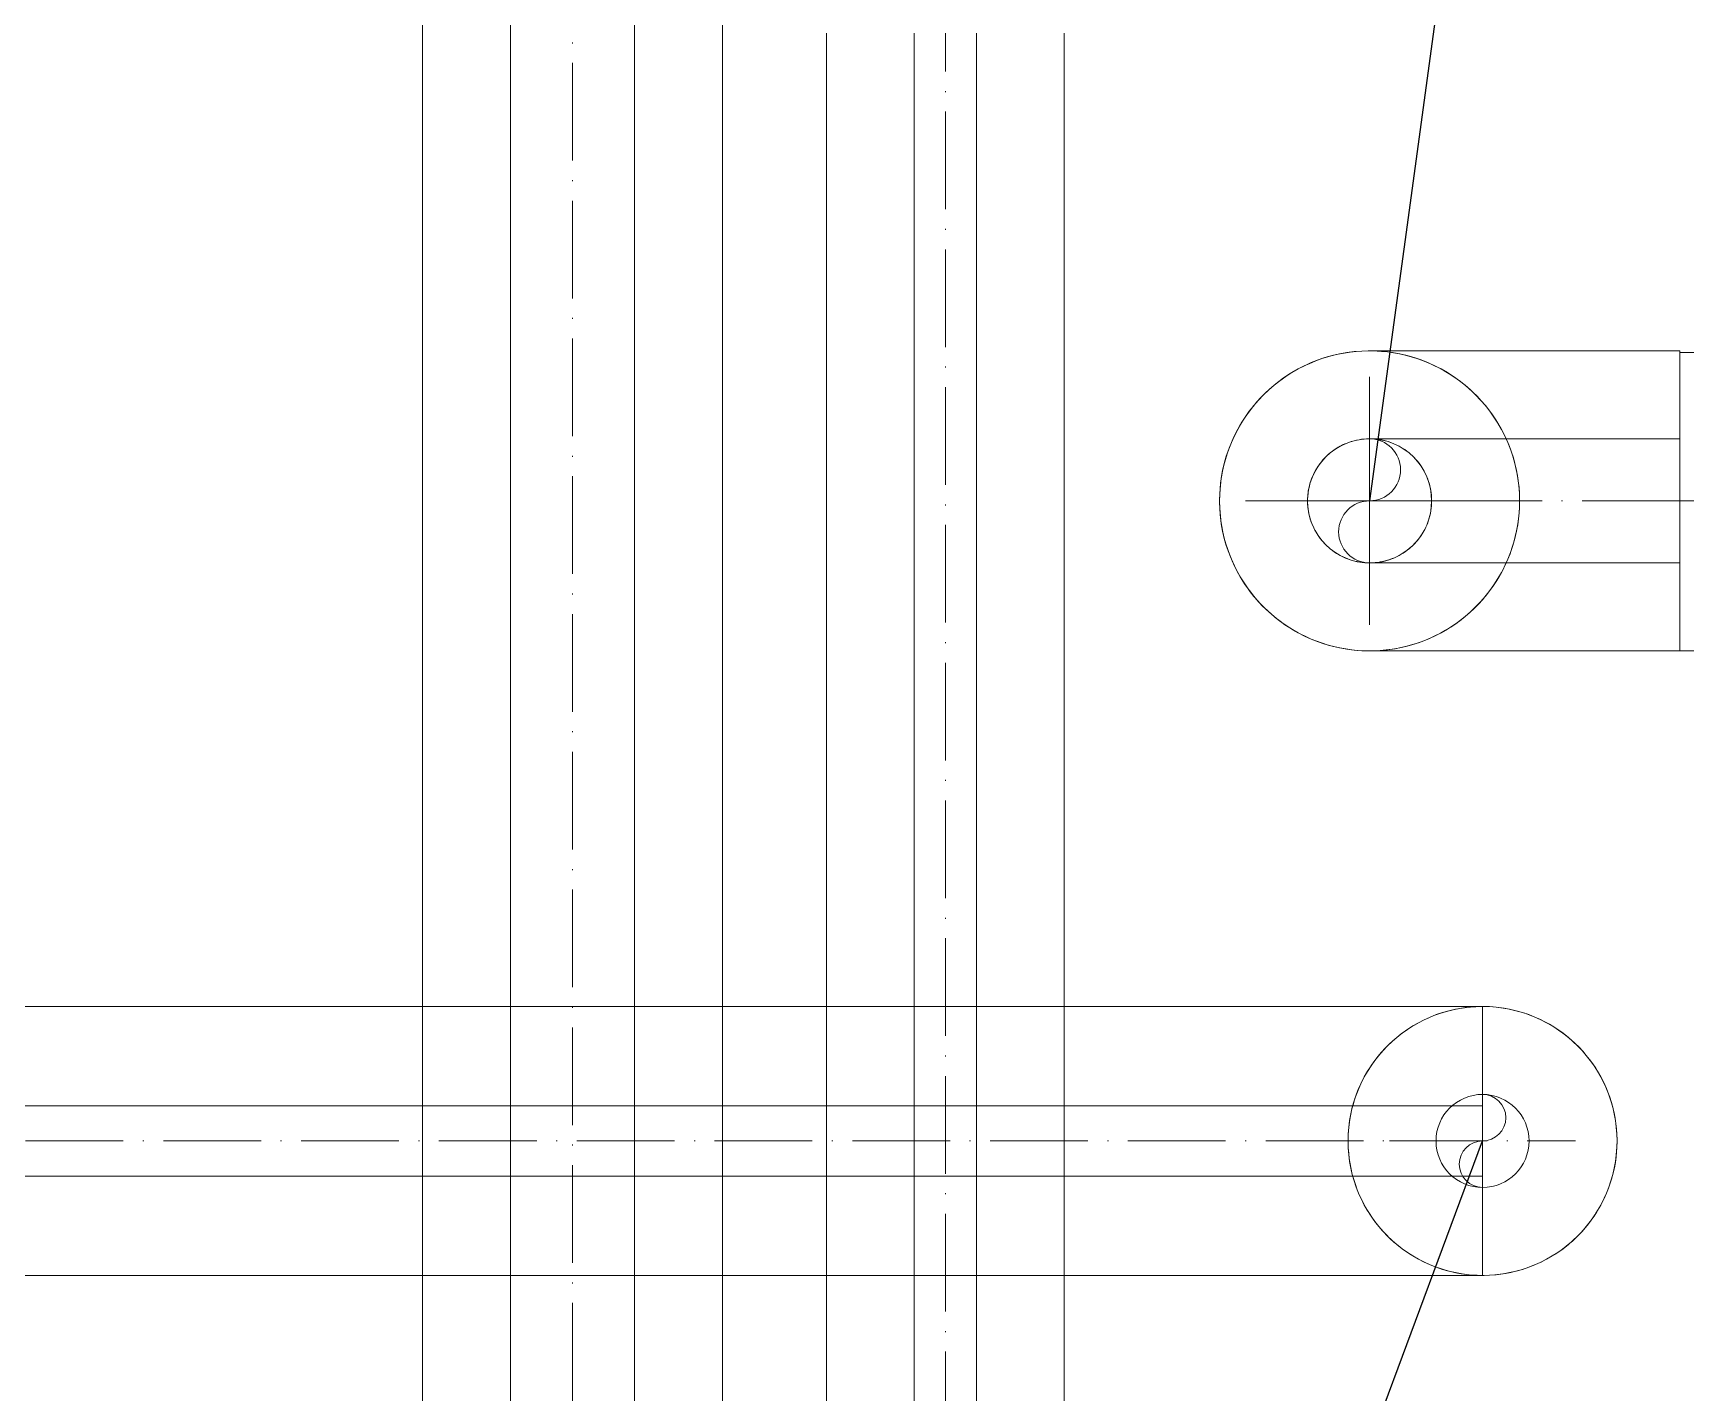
# Model space of a CAD drawing. Header units: millimetres. Extents: x -88595 to 880822, y -1054509 to -148035.
# Drawn here: x 540384.4 to 540553.6, y -242971 to -242831.8 of the extents above; entities that cross this region are included whole.
import ezdxf

# ---------------------------------------------------------------- set-up
doc = ezdxf.new("R2010")
doc.units = ezdxf.units.MM
for name, pattern in [('$0$ADSK_Осевая', [14, 10, -2, 0, -2]), ('$11$ADSK_Осевая', [14, 10, -2, 0, -2]), ('$7$ADSK_Осевая', [14, 10, -2, 0, -2]), ('$8$ADSK_Осевая', [14, 10, -2, 0, -2])]:
    doc.linetypes.add(name, pattern=pattern)
for name, color, linetype, lineweight in [('Изоляция', 7, 'Continuous', 18), ('Трубопровод', 7, 'Continuous', 18), ('Трубопроводы', 7, 'Continuous', 18)]:
    doc.layers.add(name, color=color, linetype=linetype, lineweight=lineweight)
doc.layers.add('П4', color=1, linetype='Continuous')

# ---------------------------------------------------------------- blocks, each defined once
blk = doc.blocks.new('$0$ADSK_МедьПайка_Отвод-гнутая труба - Отвод _гнутая труба_-3260024-В_Координация_3 этаж ОВ3')
at = {"layer": 'Трубопроводы', "color": 190, "true_color": 0x8000ff}
for p, q in [((4105.71, 16922.02), (4105.71, 16928.37)), ((4105.71, 16915.67), (4105.71, 16922.02))]:
    blk.add_line(p, q, dxfattribs=at)
at = {"layer": 'Трубопроводы', "color": 190, "true_color": 0x8000ff, "flags": 128}
for points in [[(4067.61, 16922.02), (4067.62, 16922.28), (4067.63, 16922.53), (4067.66, 16922.78), (4067.69, 16923.04), (4067.74, 16923.29), (4067.8, 16923.53), (4067.86, 16923.78), (4067.94, 16924.02), (4068.02, 16924.26), (4068.11, 16924.5), (4068.22, 16924.73), (4068.33, 16924.96), (4068.45, 16925.18), (4068.58, 16925.4), (4068.72, 16925.61), (4068.87, 16925.82), (4069.03, 16926.02), (4069.19, 16926.21), (4069.36, 16926.4), (4069.54, 16926.58), (4069.72, 16926.75), (4069.92, 16926.92), (4070.12, 16927.08), (4070.32, 16927.23), (4070.53, 16927.37), (4070.75, 16927.5), (4070.97, 16927.62), (4071.2, 16927.74), (4071.43, 16927.85), (4071.66, 16927.94), (4071.9, 16928.03), (4072.14, 16928.11), (4072.39, 16928.18), (4072.63, 16928.23), (4072.88, 16928.28), (4073.14, 16928.32), (4073.39, 16928.35), (4073.64, 16928.37), (4073.89, 16928.37), (4073.96, 16928.37)], [(4073.96, 16928.37), (4074.22, 16928.37), (4074.47, 16928.35), (4074.72, 16928.33), (4074.97, 16928.29), (4075.22, 16928.25), (4075.47, 16928.19), (4075.72, 16928.13), (4075.96, 16928.05), (4076.2, 16927.97), (4076.44, 16927.87), (4076.67, 16927.77), (4076.9, 16927.66), (4077.12, 16927.53), (4077.34, 16927.4), (4077.55, 16927.27), (4077.76, 16927.12), (4077.96, 16926.96), (4078.15, 16926.8), (4078.34, 16926.63), (4078.52, 16926.45), (4078.69, 16926.26), (4078.86, 16926.07), (4079.02, 16925.87), (4079.17, 16925.67), (4079.31, 16925.46), (4079.44, 16925.24), (4079.56, 16925.02), (4079.68, 16924.79), (4079.78, 16924.56), (4079.88, 16924.33), (4079.97, 16924.09), (4080.05, 16923.84), (4080.11, 16923.6), (4080.17, 16923.35), (4080.22, 16923.1), (4080.26, 16922.85), (4080.29, 16922.6), (4080.31, 16922.35), (4080.31, 16922.09), (4080.31, 16922.02)], [(4073.96, 16928.37), (4073.99, 16928.37), (4074.06, 16928.37), (4074.19, 16928.37), (4074.37, 16928.37), (4074.6, 16928.37), (4074.87, 16928.37), (4075.2, 16928.37), (4075.58, 16928.37), (4076, 16928.37), (4076.47, 16928.37), (4076.99, 16928.37), (4077.55, 16928.37), (4078.16, 16928.37), (4078.81, 16928.37), (4079.51, 16928.37), (4080.25, 16928.37), (4081.03, 16928.37), (4081.84, 16928.37), (4082.7, 16928.37), (4083.59, 16928.37), (4084.52, 16928.37), (4085.48, 16928.37), (4086.48, 16928.37), (4087.5, 16928.37), (4088.56, 16928.37), (4089.64, 16928.37), (4090.75, 16928.37), (4091.88, 16928.37), (4093.03, 16928.37), (4094.21, 16928.37), (4095.4, 16928.37), (4096.61, 16928.37), (4097.83, 16928.37), (4099.07, 16928.37), (4100.32, 16928.37), (4101.57, 16928.37), (4102.83, 16928.37), (4104.1, 16928.37), (4105.37, 16928.37), (4105.71, 16928.37)], [(4073.96, 16915.67), (4073.71, 16915.68), (4073.46, 16915.69), (4073.2, 16915.72), (4072.95, 16915.76), (4072.7, 16915.8), (4072.45, 16915.86), (4072.21, 16915.92), (4071.97, 16916), (4071.73, 16916.08), (4071.49, 16916.18), (4071.26, 16916.28), (4071.03, 16916.39), (4070.81, 16916.51), (4070.59, 16916.64), (4070.38, 16916.78), (4070.17, 16916.93), (4069.97, 16917.09), (4069.78, 16917.25), (4069.59, 16917.42), (4069.41, 16917.6), (4069.23, 16917.79), (4069.07, 16917.98), (4068.91, 16918.18), (4068.76, 16918.38), (4068.62, 16918.59), (4068.49, 16918.81), (4068.36, 16919.03), (4068.25, 16919.26), (4068.14, 16919.49), (4068.04, 16919.72), (4067.96, 16919.96), (4067.88, 16920.2), (4067.81, 16920.45), (4067.75, 16920.7), (4067.71, 16920.94), (4067.67, 16921.2), (4067.64, 16921.45), (4067.62, 16921.7), (4067.61, 16921.96), (4067.61, 16922.02)], [(4080.31, 16922.02), (4080.31, 16921.77), (4080.29, 16921.52), (4080.27, 16921.26), (4080.23, 16921.01), (4080.19, 16920.76), (4080.13, 16920.51), (4080.07, 16920.27), (4079.99, 16920.03), (4079.91, 16919.79), (4079.81, 16919.55), (4079.71, 16919.32), (4079.6, 16919.09), (4079.47, 16918.87), (4079.34, 16918.65), (4079.2, 16918.44), (4079.06, 16918.23), (4078.9, 16918.03), (4078.74, 16917.84), (4078.57, 16917.65), (4078.39, 16917.47), (4078.2, 16917.3), (4078.01, 16917.13), (4077.81, 16916.97), (4077.61, 16916.82), (4077.39, 16916.68), (4077.18, 16916.55), (4076.96, 16916.42), (4076.73, 16916.31), (4076.5, 16916.2), (4076.26, 16916.11), (4076.03, 16916.02), (4075.78, 16915.94), (4075.54, 16915.87), (4075.29, 16915.81), (4075.04, 16915.77), (4074.79, 16915.73), (4074.54, 16915.7), (4074.29, 16915.68), (4074.03, 16915.67), (4073.96, 16915.67)], [(4105.71, 16915.67), (4104.44, 16915.67), (4103.18, 16915.67), (4101.91, 16915.67), (4100.65, 16915.67), (4099.41, 16915.67), (4098.17, 16915.67), (4096.94, 16915.67), (4095.73, 16915.67), (4094.53, 16915.67), (4093.35, 16915.67), (4092.19, 16915.67), (4091.05, 16915.67), (4089.94, 16915.67), (4088.85, 16915.67), (4087.79, 16915.67), (4086.75, 16915.67), (4085.75, 16915.67), (4084.78, 16915.67), (4083.84, 16915.67), (4082.94, 16915.67), (4082.07, 16915.67), (4081.24, 16915.67), (4080.45, 16915.67), (4079.7, 16915.67), (4079, 16915.67), (4078.33, 16915.67), (4077.71, 16915.67), (4077.14, 16915.67), (4076.6, 16915.67), (4076.12, 16915.67), (4075.68, 16915.67), (4075.3, 16915.67), (4074.96, 16915.67), (4074.67, 16915.67), (4074.43, 16915.67), (4074.23, 16915.67), (4074.09, 16915.67), (4074, 16915.67), (4073.97, 16915.67)]]:
    blk.add_lwpolyline(points, dxfattribs=at)
at = {"layer": 'Трубопроводы', "color": 190, "true_color": 0x8000ff}
for start, end in [(0, 180), (180, 0)]:
    blk.add_arc((4073.96, 16922.02), 6.35, start, end, dxfattribs=at)

msp = doc.modelspace()

# ---------------------------------------------------------------- linework, layer by layer
at = {"layer": 'Изоляция', "color": 134, "true_color": 0x00a6a6}
for p, q in [((540424.27, -246524.95), (540424.27, -242797.67)), ((540433.27, -246524.95), (540433.27, -242797.67)), ((540445.97, -246524.95), (540445.97, -242797.67)), ((540454.97, -246524.95), (540454.97, -242797.67))]:
    msp.add_line(p, q, dxfattribs=at)
at = {"layer": 'Изоляция', "color": 190, "true_color": 0x8000ff}
for p, q in [((540465.61, -246501.73), (540465.6, -242831.8)), ((540474.6, -246501.73), (540474.6, -242831.8)), ((540480.95, -246501.73), (540480.95, -242831.8)), ((540489.95, -246501.73), (540489.95, -242831.8)), ((540850.63, -242864.32), (540552.94, -242864.49)), ((540552.94, -242864.32), (540552.94, -242895.02)), ((540850.63, -242895.02), (540552.94, -242895.02))]:
    msp.add_line(p, q, dxfattribs=at)
at = {"layer": 'Изоляция', "color": 190, "true_color": 0x8000ff, "flags": 128}
for points in [[(540505.84, -242879.67), (540505.85, -242879.06), (540505.89, -242878.44), (540505.95, -242877.83), (540506.04, -242877.22), (540506.15, -242876.62), (540506.28, -242876.02), (540506.44, -242875.43), (540506.62, -242874.84), (540506.83, -242874.26), (540507.05, -242873.69), (540507.3, -242873.13), (540507.58, -242872.58), (540507.87, -242872.04), (540508.19, -242871.52), (540508.52, -242871), (540508.88, -242870.5), (540509.26, -242870.02), (540509.65, -242869.55), (540510.07, -242869.09), (540510.5, -242868.66), (540510.95, -242868.24), (540511.41, -242867.84), (540511.89, -242867.46), (540512.39, -242867.09), (540512.9, -242866.75), (540513.42, -242866.43), (540513.96, -242866.13), (540514.5, -242865.85), (540515.06, -242865.6), (540515.63, -242865.36), (540516.21, -242865.15), (540516.79, -242864.96), (540517.38, -242864.8), (540517.98, -242864.66), (540518.58, -242864.54), (540519.19, -242864.45), (540519.8, -242864.38), (540520.41, -242864.34), (540521.03, -242864.32), (540521.19, -242864.32)], [(540521.19, -242864.32), (540521.22, -242864.32), (540521.29, -242864.32), (540521.42, -242864.32), (540521.6, -242864.32), (540521.83, -242864.32), (540522.1, -242864.32), (540522.43, -242864.32), (540522.8, -242864.32), (540523.23, -242864.32), (540523.7, -242864.32), (540524.22, -242864.32), (540524.78, -242864.32), (540525.39, -242864.32), (540526.04, -242864.32), (540526.74, -242864.32), (540527.48, -242864.32), (540528.25, -242864.32), (540529.07, -242864.32), (540529.93, -242864.32), (540530.82, -242864.32), (540531.75, -242864.32), (540532.71, -242864.32), (540533.71, -242864.32), (540534.73, -242864.32), (540535.79, -242864.32), (540536.87, -242864.32), (540537.98, -242864.32), (540539.11, -242864.32), (540540.26, -242864.32), (540541.44, -242864.32), (540542.63, -242864.32), (540543.84, -242864.32), (540545.06, -242864.32), (540546.3, -242864.32), (540547.55, -242864.32), (540548.8, -242864.32), (540550.06, -242864.32), (540551.33, -242864.32), (540552.6, -242864.32), (540552.94, -242864.32)], [(540521.19, -242864.32), (540521.81, -242864.33), (540522.42, -242864.37), (540523.03, -242864.43), (540523.64, -242864.52), (540524.24, -242864.63), (540524.84, -242864.76), (540525.43, -242864.92), (540526.02, -242865.1), (540526.6, -242865.3), (540527.17, -242865.53), (540527.73, -242865.78), (540528.28, -242866.05), (540528.82, -242866.35), (540529.35, -242866.66), (540529.86, -242867), (540530.36, -242867.36), (540530.84, -242867.73), (540531.31, -242868.13), (540531.77, -242868.54), (540532.2, -242868.97), (540532.62, -242869.42), (540533.02, -242869.89), (540533.4, -242870.37), (540533.77, -242870.87), (540534.11, -242871.38), (540534.43, -242871.9), (540534.73, -242872.43), (540535.01, -242872.98), (540535.27, -242873.54), (540535.5, -242874.11), (540535.71, -242874.68), (540535.9, -242875.27), (540536.06, -242875.86), (540536.2, -242876.46), (540536.32, -242877.06), (540536.41, -242877.67), (540536.48, -242878.28), (540536.52, -242878.89), (540536.54, -242879.5), (540536.54, -242879.67)], [(540521.19, -242895.02), (540520.58, -242895.01), (540519.97, -242894.97), (540519.35, -242894.91), (540518.75, -242894.82), (540518.14, -242894.71), (540517.54, -242894.58), (540516.95, -242894.42), (540516.36, -242894.24), (540515.78, -242894.04), (540515.21, -242893.81), (540514.65, -242893.56), (540514.1, -242893.28), (540513.57, -242892.99), (540513.04, -242892.67), (540512.53, -242892.34), (540512.03, -242891.98), (540511.54, -242891.6), (540511.07, -242891.21), (540510.62, -242890.8), (540510.18, -242890.36), (540509.76, -242889.91), (540509.36, -242889.45), (540508.98, -242888.97), (540508.62, -242888.47), (540508.28, -242887.96), (540507.95, -242887.44), (540507.65, -242886.9), (540507.38, -242886.36), (540507.12, -242885.8), (540506.89, -242885.23), (540506.67, -242884.65), (540506.49, -242884.07), (540506.32, -242883.48), (540506.18, -242882.88), (540506.07, -242882.28), (540505.97, -242881.67), (540505.91, -242881.06), (540505.86, -242880.45), (540505.84, -242879.83), (540505.84, -242879.67)], [(540536.54, -242879.67), (540536.53, -242880.28), (540536.49, -242880.9), (540536.43, -242881.51), (540536.35, -242882.11), (540536.24, -242882.72), (540536.1, -242883.32), (540535.94, -242883.91), (540535.76, -242884.5), (540535.56, -242885.08), (540535.33, -242885.65), (540535.08, -242886.21), (540534.81, -242886.76), (540534.51, -242887.3), (540534.2, -242887.82), (540533.86, -242888.34), (540533.5, -242888.84), (540533.13, -242889.32), (540532.73, -242889.79), (540532.32, -242890.24), (540531.89, -242890.68), (540531.44, -242891.1), (540530.97, -242891.5), (540530.49, -242891.88), (540530, -242892.24), (540529.49, -242892.59), (540528.96, -242892.91), (540528.43, -242893.21), (540527.88, -242893.49), (540527.32, -242893.74), (540526.75, -242893.98), (540526.18, -242894.19), (540525.59, -242894.37), (540525, -242894.54), (540524.4, -242894.68), (540523.8, -242894.8), (540523.19, -242894.89), (540522.58, -242894.96), (540521.97, -242895), (540521.36, -242895.02), (540521.19, -242895.02)], [(540552.94, -242895.02), (540551.67, -242895.02), (540550.4, -242895.02), (540549.14, -242895.02), (540547.88, -242895.02), (540546.63, -242895.02), (540545.4, -242895.02), (540544.17, -242895.02), (540542.95, -242895.02), (540541.76, -242895.02), (540540.58, -242895.02), (540539.42, -242895.02), (540538.28, -242895.02), (540537.17, -242895.02), (540536.08, -242895.02), (540535.01, -242895.02), (540533.98, -242895.02), (540532.98, -242895.02), (540532.01, -242895.02), (540531.07, -242895.02), (540530.17, -242895.02), (540529.3, -242895.02), (540528.47, -242895.02), (540527.68, -242895.02), (540526.93, -242895.02), (540526.23, -242895.02), (540525.56, -242895.02), (540524.94, -242895.02), (540524.36, -242895.02), (540523.83, -242895.02), (540523.35, -242895.02), (540522.91, -242895.02), (540522.53, -242895.02), (540522.19, -242895.02), (540521.9, -242895.02), (540521.65, -242895.02), (540521.46, -242895.02), (540521.32, -242895.02), (540521.23, -242895.02), (540521.19, -242895.02)], [(540518.99, -242945.17), (540519, -242944.62), (540519.04, -242944.07), (540519.09, -242943.53), (540519.17, -242942.98), (540519.27, -242942.44), (540519.39, -242941.9), (540519.53, -242941.37), (540519.69, -242940.84), (540519.88, -242940.33), (540520.08, -242939.81), (540520.3, -242939.31), (540520.55, -242938.82), (540520.81, -242938.34), (540521.1, -242937.86), (540521.4, -242937.4), (540521.72, -242936.95), (540522.05, -242936.52), (540522.41, -242936.1), (540522.78, -242935.69), (540523.17, -242935.3), (540523.57, -242934.93), (540523.99, -242934.57), (540524.42, -242934.22), (540524.86, -242933.9), (540525.32, -242933.59), (540525.79, -242933.31), (540526.27, -242933.04), (540526.76, -242932.79), (540527.26, -242932.56), (540527.77, -242932.35), (540528.28, -242932.16), (540528.81, -242931.99), (540529.34, -242931.84), (540529.87, -242931.72), (540530.41, -242931.61), (540530.96, -242931.53), (540531.51, -242931.47), (540532.05, -242931.43), (540532.6, -242931.41), (540532.75, -242931.41)], [(540532.75, -242931.41), (540533.3, -242931.42), (540533.85, -242931.46), (540534.4, -242931.51), (540534.95, -242931.59), (540535.49, -242931.69), (540536.02, -242931.81), (540536.56, -242931.95), (540537.08, -242932.11), (540537.6, -242932.29), (540538.11, -242932.5), (540538.61, -242932.72), (540539.11, -242932.97), (540539.59, -242933.23), (540540.06, -242933.51), (540540.52, -242933.82), (540540.97, -242934.14), (540541.41, -242934.47), (540541.83, -242934.83), (540542.23, -242935.2), (540542.62, -242935.59), (540543, -242935.99), (540543.36, -242936.41), (540543.7, -242936.84), (540544.03, -242937.28), (540544.33, -242937.74), (540544.62, -242938.21), (540544.89, -242938.69), (540545.14, -242939.18), (540545.37, -242939.68), (540545.58, -242940.19), (540545.77, -242940.7), (540545.94, -242941.23), (540546.08, -242941.76), (540546.21, -242942.29), (540546.31, -242942.83), (540546.4, -242943.38), (540546.46, -242943.92), (540546.5, -242944.47), (540546.51, -242945.02), (540546.51, -242945.17)], [(540532.75, -242958.93), (540532.2, -242958.92), (540531.65, -242958.89), (540531.11, -242958.83), (540530.56, -242958.76), (540530.02, -242958.66), (540529.48, -242958.54), (540528.95, -242958.4), (540528.43, -242958.23), (540527.91, -242958.05), (540527.4, -242957.85), (540526.89, -242957.62), (540526.4, -242957.38), (540525.92, -242957.11), (540525.44, -242956.83), (540524.98, -242956.53), (540524.54, -242956.21), (540524.1, -242955.87), (540523.68, -242955.52), (540523.27, -242955.15), (540522.88, -242954.76), (540522.51, -242954.36), (540522.15, -242953.94), (540521.81, -242953.51), (540521.48, -242953.06), (540521.17, -242952.61), (540520.89, -242952.14), (540520.62, -242951.66), (540520.37, -242951.17), (540520.14, -242950.67), (540519.93, -242950.16), (540519.74, -242949.64), (540519.57, -242949.12), (540519.42, -242948.59), (540519.3, -242948.05), (540519.19, -242947.51), (540519.11, -242946.97), (540519.05, -242946.42), (540519.01, -242945.87), (540518.99, -242945.32), (540518.99, -242945.17)], [(540546.51, -242945.17), (540546.5, -242945.72), (540546.47, -242946.27), (540546.41, -242946.82), (540546.34, -242947.36), (540546.24, -242947.91), (540546.12, -242948.44), (540545.98, -242948.97), (540545.81, -242949.5), (540545.63, -242950.02), (540545.43, -242950.53), (540545.2, -242951.03), (540544.96, -242951.53), (540544.69, -242952.01), (540544.41, -242952.48), (540544.11, -242952.94), (540543.79, -242953.39), (540543.45, -242953.82), (540543.1, -242954.25), (540542.73, -242954.65), (540542.34, -242955.04), (540541.94, -242955.42), (540541.52, -242955.78), (540541.09, -242956.12), (540540.65, -242956.44), (540540.19, -242956.75), (540539.72, -242957.04), (540539.24, -242957.31), (540538.75, -242957.56), (540538.25, -242957.79), (540537.74, -242958), (540537.22, -242958.19), (540536.7, -242958.35), (540536.17, -242958.5), (540535.63, -242958.63), (540535.09, -242958.73), (540534.55, -242958.81), (540534, -242958.88), (540533.45, -242958.91), (540532.9, -242958.93), (540532.75, -242958.93)]]:
    msp.add_lwpolyline(points, dxfattribs=at)
for points in [[(540299.06, -242931.41), (540532.75, -242931.41), (540532.75, -242958.93), (540299.06, -242958.93)], [(540299.06, -242941.58), (540532.75, -242941.58), (540532.75, -242948.76), (540299.06, -242948.76)]]:
    msp.add_lwpolyline(points, close=True, dxfattribs=at)
at = {"layer": 'Изоляция', "color": 190, "true_color": 0x8000ff}
for centre, radius, start, end in [((540521.19, -242879.67), 15.35, 90, 180), ((540521.19, -242879.67), 15.35, 90, 180), ((540521.19, -242879.67), 15.35, 90, 180), ((540521.19, -242879.67), 15.35, 0, 90), ((540521.19, -242879.67), 15.35, 0, 90), ((540521.19, -242879.67), 15.35, 0, 90), ((540521.19, -242879.67), 15.35, 180, 270), ((540521.19, -242879.67), 15.35, 180, 270), ((540521.19, -242879.67), 15.35, 180, 270), ((540521.19, -242879.67), 15.35, 270, 0), ((540521.19, -242879.67), 15.35, 270, 0), ((540521.19, -242879.67), 15.35, 270, 0), ((540532.75, -242945.17), 13.76, 90, 180), ((540532.75, -242945.17), 13.76, 90, 180), ((540532.75, -242945.17), 13.76, 90, 180), ((540532.75, -242945.17), 13.76, 0, 90), ((540532.75, -242945.17), 13.76, 0, 90), ((540532.75, -242945.17), 13.76, 0, 90), ((540532.75, -242945.17), 13.76, 180, 270), ((540532.75, -242945.17), 13.76, 180, 270), ((540532.75, -242945.17), 13.76, 180, 270), ((540532.75, -242945.17), 13.76, 270, 0), ((540532.75, -242945.17), 13.76, 270, 0), ((540532.75, -242945.17), 13.76, 270, 0)]:
    msp.add_arc(centre, radius, start, end, dxfattribs=at)
at = {"layer": 'П4', "color": 7, "ltscale": 100}
for p, q in [((540642.78, -241986.32), (540521.19, -242879.67)), ((540328, -243496.27), (540532.75, -242945.17))]:
    msp.add_line(p, q, dxfattribs=at)
at = {"layer": 'Трубопровод', "color": 190, "true_color": 0x8000ff}
for p, q in [((540521.19, -242892.37), (540521.19, -242866.97)), ((540508.49, -242879.67), (540533.89, -242879.67))]:
    msp.add_line(p, q, dxfattribs=at)
at = {"layer": 'Трубопровод', "color": 190, "linetype": '$0$ADSK_Осевая', "true_color": 0x8000ff}
for p, q in [((540532.75, -242954.69), (540532.75, -242935.65)), ((540523.23, -242945.17), (540542.27, -242945.17))]:
    msp.add_line(p, q, dxfattribs=at)
at = {"layer": 'Трубопровод', "color": 190, "linetype": 'Continuous', "true_color": 0x8000ff}
for centre, radius, start, end in [((540521.19, -242879.67), 6.35, 0, 180), ((540521.19, -242876.49), 3.17, 270, 90), ((540521.19, -242879.67), 6.35, 180, 0), ((540521.19, -242882.84), 3.17, 90, 270)]:
    msp.add_arc(centre, radius, start, end, dxfattribs=at)
at = {"layer": 'Трубопровод', "color": 190, "true_color": 0x8000ff}
for centre, radius, start, end in [((540532.75, -242945.17), 4.76, 0, 180), ((540532.75, -242942.79), 2.38, 270, 90), ((540532.75, -242945.17), 4.76, 180, 0), ((540532.75, -242947.55), 2.38, 90, 270)]:
    msp.add_arc(centre, radius, start, end, dxfattribs=at)
at = {"layer": 'Трубопроводы', "color": 134, "linetype": '$8$ADSK_Осевая', "true_color": 0x00a6a6}
msp.add_line((540439.62, -246524.95), (540439.62, -242797.67), dxfattribs=at)
at = {"layer": 'Трубопроводы', "color": 190, "linetype": '$8$ADSK_Осевая', "true_color": 0x8000ff}
msp.add_line((540477.78, -246501.73), (540477.78, -242831.8), dxfattribs=at)
at = {"layer": 'Трубопроводы', "color": 190, "linetype": '$7$ADSK_Осевая', "true_color": 0x8000ff}
msp.add_line((540552.94, -242879.67), (540521.19, -242879.67), dxfattribs=at)
at = {"layer": 'Трубопроводы', "color": 190, "linetype": '$11$ADSK_Осевая', "true_color": 0x8000ff}
for p, q in [((540850.63, -242879.67), (540552.94, -242879.67)), ((540299.06, -242945.17), (540523.23, -242945.17))]:
    msp.add_line(p, q, dxfattribs=at)

# ---------------------------------------------------------------- block references
at = {"layer": 'Трубопроводы', "color": 190, "true_color": 0x8000ff}
msp.add_blockref('$0$ADSK_МедьПайка_Отвод-гнутая труба - Отвод _гнутая труба_-3260024-В_Координация_3 этаж ОВ3', (536447.23, -259801.69), dxfattribs=at)

doc.saveas('drawing.dxf')
